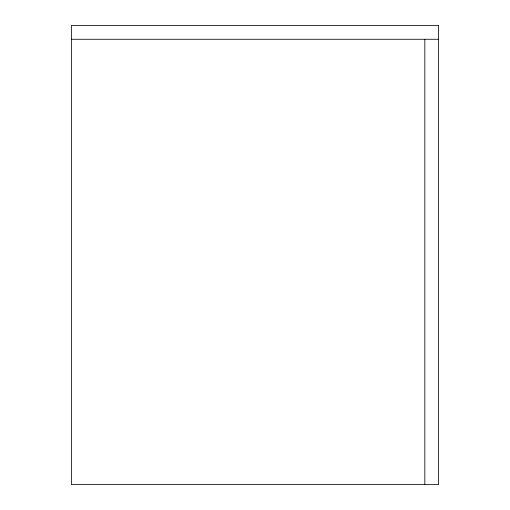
<?xml version="1.0" encoding="UTF-8"?>
<svg xmlns="http://www.w3.org/2000/svg" width="510" height="510" viewBox="0 0 510 510"><rect width="100%" height="100%" fill="white"/><g stroke="black" fill="none" stroke-linecap="round" stroke-linejoin="round"><path stroke-width="0.76" d="M71.4 39.27L438.6 39.27M424.83 39.27L424.83 484.5M438.6 25.5L71.4 25.5L71.4 484.5L438.6 484.5L438.6 25.5"/></g></svg>
